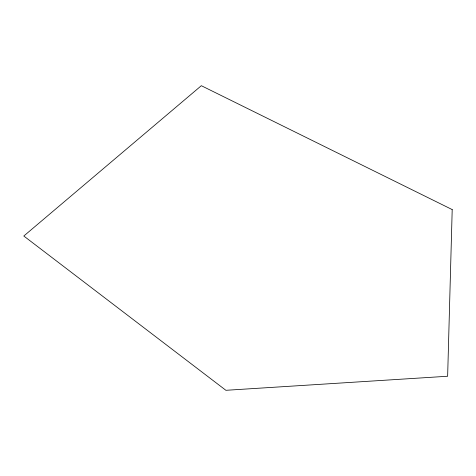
<?xml version="1.0" encoding="UTF-8"?>
<svg xmlns="http://www.w3.org/2000/svg" width="476" height="476" viewBox="0 0 476 476"><rect width="100%" height="100%" fill="white"/><g stroke="black" fill="none" stroke-linecap="round" stroke-linejoin="round"><path stroke-width="0.71" d="M452.2 209.583L447.642 376.248L225.898 390.302L23.8 236.019L201.33 85.698L452.2 209.583"/></g></svg>
